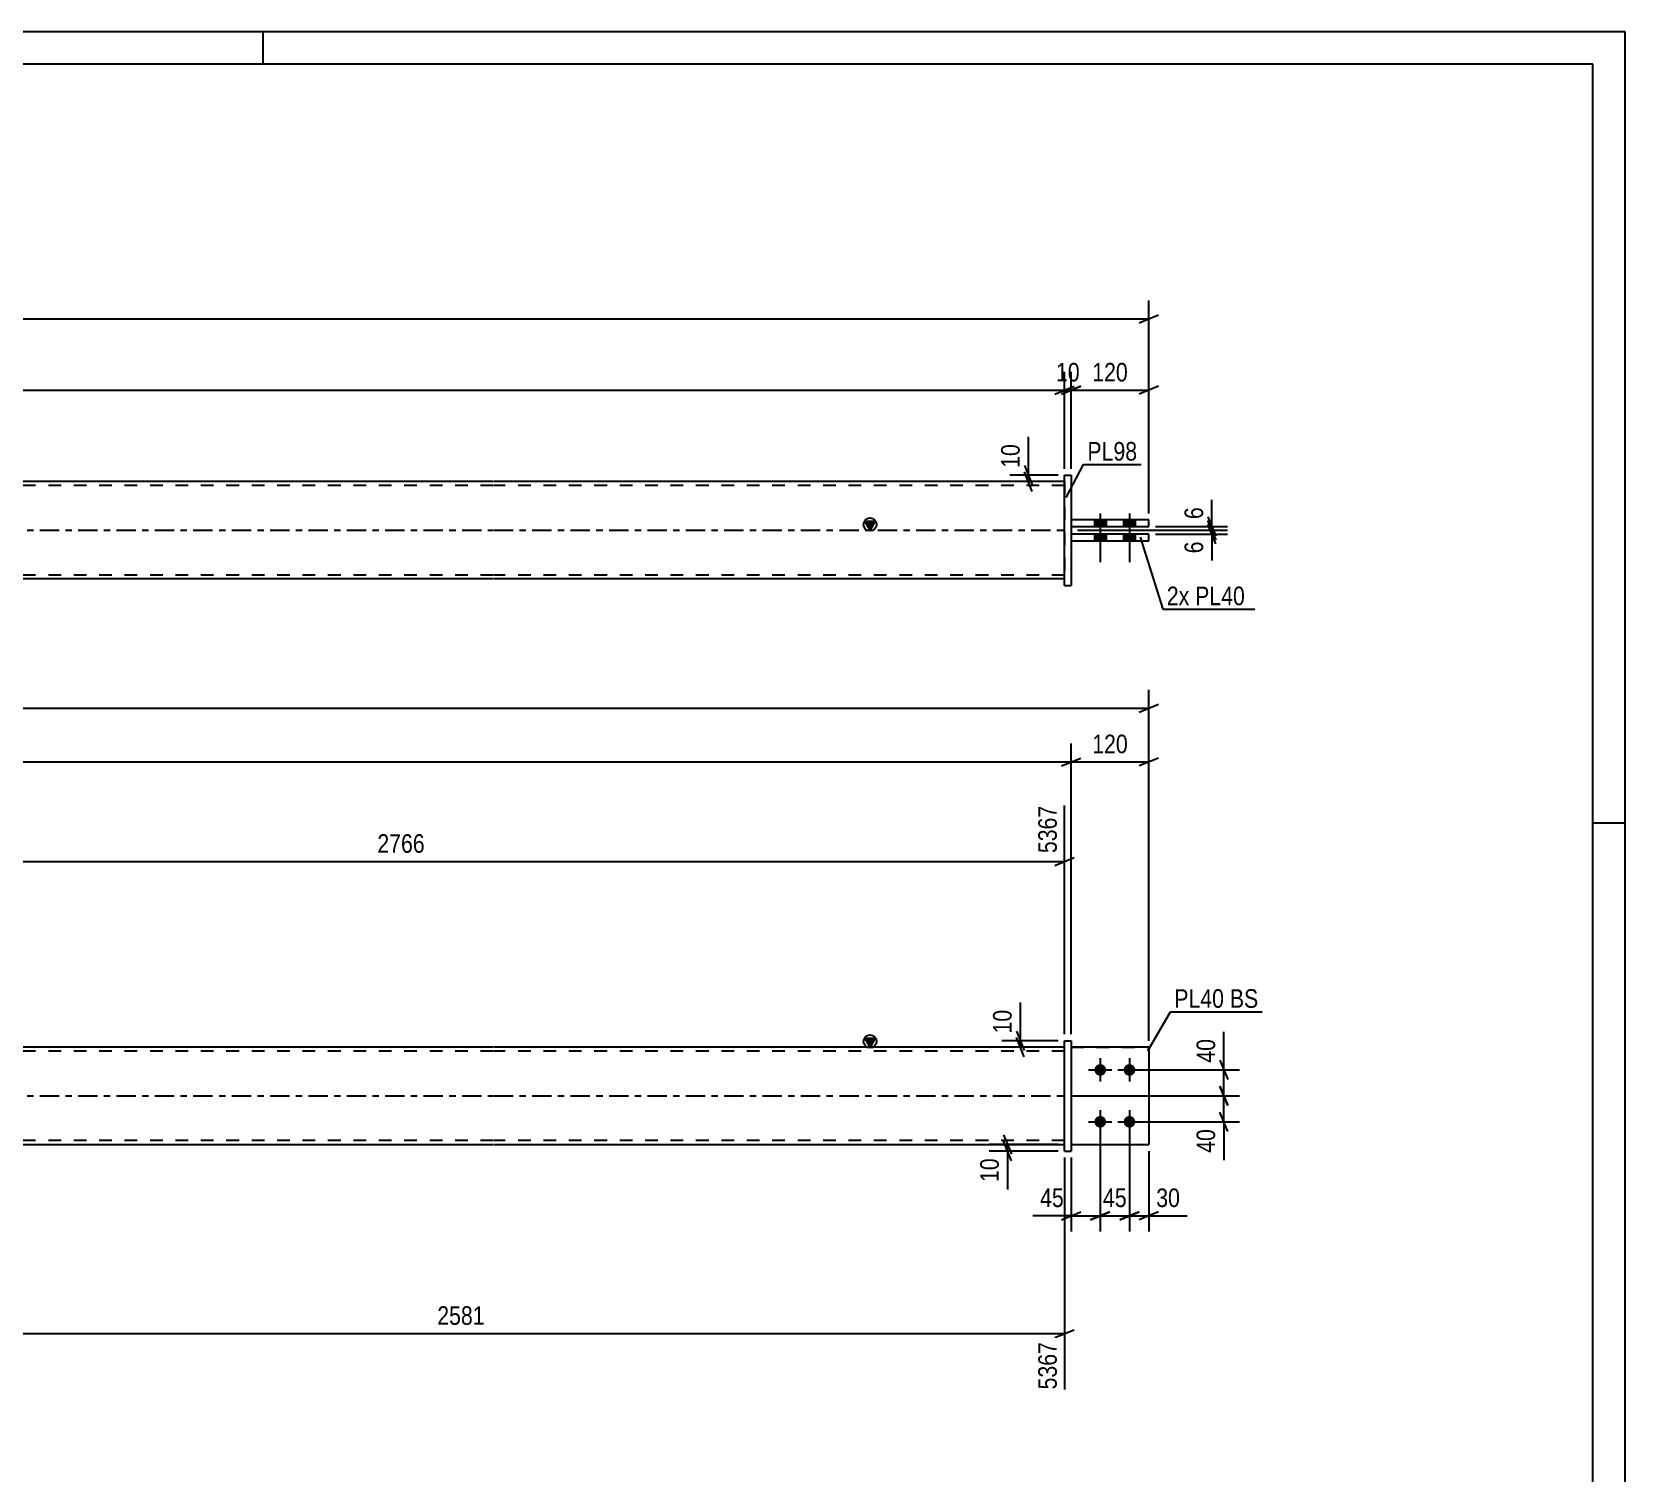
# Model space of a CAD drawing. Header units: millimetres. Extents: x 0 to 594, y 0 to 420.
# Drawn here: x 348.3 to 594, y 197.8 to 420 of the extents above; entities that cross this region are included whole.
import ezdxf

# ---------------------------------------------------------------- set-up
doc = ezdxf.new("R2010")
doc.units = ezdxf.units.MM
doc.linetypes.add('DXK_LINE_DOT2', pattern=[3.9198, 1.9599, -1.9599])
doc.linetypes.add('DXK_LINE_DOT3', pattern=[5.9187, 2.979, -0.9799, 0.9799, -0.9799])
doc.styles.add('Arial Narrow', font='ARIALN.TTF', dxfattribs={"height": 0.2})

# ---------------------------------------------------------------- blocks, each defined once
blk = doc.blocks.new('Unknown-580610656-1130')
at = {"color": 5, "linetype": 'Continuous'}
for p, q in [((594, 420), (0, 420)), ((384, 415), (384, 420)), ((594, 0), (594, 420)), ((589, 415), (5, 415)), ((589, 5), (589, 415)), ((594, 298), (589, 298))]:
    blk.add_line(p, q, dxfattribs=at)
blk = doc.blocks.new('Part-580610656-1695 - 1673')
at = {"color": 2, "linetype": 'Continuous'}
for p, q in [((520.57, 263.45), (508.57, 263.45)), ((520.57, 263.45), (520.57, 263.45)), ((520.57, 263.45), (520.57, 248.45)), ((508.57, 248.45), (520.57, 248.45))]:
    blk.add_line(p, q, dxfattribs=at)
at = {"color": 7, "linetype": 'DXK_LINE_DOT2'}
for p, q in [((508.57, 263.45), (520.57, 263.45)), ((508.57, 263.45), (508.57, 263.45)), ((508.57, 263.45), (508.57, 248.45)), ((508.57, 248.45), (520.57, 248.45))]:
    blk.add_line(p, q, dxfattribs=at)
blk = doc.blocks.new('Part-580610656-1700 - 1673')
at = {"linetype": 'Continuous'}
blk.add_hatch(color=2, dxfattribs=at).paths.add_polyline_path([(477.57, 263.45), (476.77, 264.85), (478.37, 264.85)])
at = {"color": 2, "linetype": 'Continuous'}
for p, q in [((419.47, 263.45), (177.91, 263.45)), ((507.57, 263.45), (419.57, 263.45)), ((477.57, 263.45), (476.77, 264.85)), ((476.77, 264.85), (478.37, 264.85)), ((478.37, 264.85), (477.57, 263.45)), ((177.91, 248.45), (419.47, 248.45)), ((419.57, 248.45), (507.57, 248.45))]:
    blk.add_line(p, q, dxfattribs=at)
at = {"color": 7, "linetype": 'DXK_LINE_DOT2'}
for p, q in [((507.57, 248.45), (507.57, 263.45)), ((419.47, 262.85), (177.91, 262.85)), ((507.57, 262.85), (419.57, 262.85)), ((419.47, 249.05), (177.91, 249.05)), ((507.57, 249.05), (419.57, 249.05))]:
    blk.add_line(p, q, dxfattribs=at)
at = {"color": 7, "linetype": 'DXK_LINE_DOT3'}
for p, q in [((177.91, 255.95), (419.47, 255.95)), ((419.57, 255.95), (507.57, 255.95))]:
    blk.add_line(p, q, dxfattribs=at)
at = {"color": 2, "linetype": 'Continuous'}
blk.add_circle((477.57, 264.35), 1, dxfattribs=at)
blk = doc.blocks.new('Part-580610656-1685 - 1673')
at = {"color": 2, "linetype": 'Continuous'}
for p, q in [((507.57, 264.45), (508.57, 264.45)), ((507.57, 247.45), (507.57, 264.45)), ((508.57, 264.45), (508.57, 247.45)), ((507.57, 247.45), (507.57, 247.45)), ((507.57, 247.45), (508.57, 247.45))]:
    blk.add_line(p, q, dxfattribs=at)
at = {"color": 7, "linetype": 'DXK_LINE_DOT2'}
for p, q in [((507.57, 264.45), (508.57, 264.45)), ((507.57, 247.45), (508.57, 247.45))]:
    blk.add_line(p, q, dxfattribs=at)
blk = doc.blocks.new('Part-580610656-1690 - 1673')
at = {"color": 7, "linetype": 'DXK_LINE_DOT2'}
for p, q in [((508.57, 263.45), (520.57, 263.45)), ((520.57, 263.45), (508.57, 263.45)), ((508.57, 263.45), (508.57, 263.45)), ((508.57, 263.45), (508.57, 248.45)), ((520.57, 263.45), (520.57, 263.45)), ((520.57, 263.45), (520.57, 248.45)), ((508.57, 248.45), (520.57, 248.45)), ((508.57, 248.45), (520.57, 248.45))]:
    blk.add_line(p, q, dxfattribs=at)
blk = doc.blocks.new('Bolt-580610656-1710 - 1673')
at = {"linetype": 'Continuous'}
for points in [[(513.07, 260.85), (513.26, 260.83), (513.44, 260.77), (513.6, 260.68), (513.74, 260.55), (513.85, 260.4), (513.93, 260.23), (513.97, 260.04), (513.97, 259.85), (513.93, 259.67), (513.85, 259.5), (513.74, 259.35), (513.6, 259.22), (513.44, 259.13), (513.26, 259.07), (513.07, 259.05), (512.89, 259.07), (512.71, 259.13), (512.54, 259.22), (512.4, 259.35), (512.29, 259.5), (512.22, 259.67), (512.18, 259.85), (512.18, 260.04), (512.22, 260.23), (512.29, 260.4), (512.4, 260.55), (512.54, 260.68), (512.71, 260.77), (512.89, 260.83)], [(517.57, 260.85), (517.76, 260.83), (517.94, 260.77), (518.1, 260.68), (518.24, 260.55), (518.35, 260.4), (518.43, 260.23), (518.47, 260.04), (518.47, 259.85), (518.43, 259.67), (518.35, 259.5), (518.24, 259.35), (518.1, 259.22), (517.94, 259.13), (517.76, 259.07), (517.57, 259.05), (517.39, 259.07), (517.21, 259.13), (517.04, 259.22), (516.9, 259.35), (516.79, 259.5), (516.72, 259.67), (516.68, 259.85), (516.68, 260.04), (516.72, 260.23), (516.79, 260.4), (516.9, 260.55), (517.04, 260.68), (517.21, 260.77), (517.39, 260.83)], [(513.07, 252.85), (513.26, 252.83), (513.44, 252.77), (513.6, 252.68), (513.74, 252.55), (513.85, 252.4), (513.93, 252.23), (513.97, 252.04), (513.97, 251.85), (513.93, 251.67), (513.85, 251.5), (513.74, 251.35), (513.6, 251.22), (513.44, 251.13), (513.26, 251.07), (513.07, 251.05), (512.89, 251.07), (512.71, 251.13), (512.54, 251.22), (512.4, 251.35), (512.29, 251.5), (512.22, 251.67), (512.18, 251.85), (512.18, 252.04), (512.22, 252.23), (512.29, 252.4), (512.4, 252.55), (512.54, 252.68), (512.71, 252.77), (512.89, 252.83)], [(517.57, 252.85), (517.76, 252.83), (517.94, 252.77), (518.1, 252.68), (518.24, 252.55), (518.35, 252.4), (518.43, 252.23), (518.47, 252.04), (518.47, 251.85), (518.43, 251.67), (518.35, 251.5), (518.24, 251.35), (518.1, 251.22), (517.94, 251.13), (517.76, 251.07), (517.57, 251.05), (517.39, 251.07), (517.21, 251.13), (517.04, 251.22), (516.9, 251.35), (516.79, 251.5), (516.72, 251.67), (516.68, 251.85), (516.68, 252.04), (516.72, 252.23), (516.79, 252.4), (516.9, 252.55), (517.04, 252.68), (517.21, 252.77), (517.39, 252.83)]]:
    blk.add_hatch(color=1, dxfattribs=at).paths.add_polyline_path(points)
at = {"color": 1, "linetype": 'Continuous'}
for p, q in [((513.07, 261.75), (513.07, 258.15)), ((517.57, 261.75), (517.57, 258.15)), ((511.27, 259.95), (514.87, 259.95)), ((515.77, 259.95), (519.37, 259.95)), ((513.07, 253.75), (513.07, 250.15)), ((517.57, 253.75), (517.57, 250.15)), ((511.27, 251.95), (514.87, 251.95)), ((515.77, 251.95), (519.37, 251.95))]:
    blk.add_line(p, q, dxfattribs=at)
blk = doc.blocks.new('Bolt-580610656-1371 - 1367')
at = {"linetype": 'Continuous'}
for points in [[(513.97, 344.75), (512.17, 344.75), (512.17, 343.75), (513.97, 343.75)], [(513.97, 344.75), (512.17, 344.75), (512.17, 343.75), (513.97, 343.75)], [(518.47, 344.75), (516.67, 344.75), (516.67, 343.75), (518.47, 343.75)], [(518.47, 344.75), (516.67, 344.75), (516.67, 343.75), (518.47, 343.75)], [(513.97, 342.55), (512.17, 342.55), (512.17, 341.55), (513.97, 341.55)], [(513.97, 342.55), (512.17, 342.55), (512.17, 341.55), (513.97, 341.55)], [(518.47, 342.55), (516.67, 342.55), (516.67, 341.55), (518.47, 341.55)], [(518.47, 342.55), (516.67, 342.55), (516.67, 341.55), (518.47, 341.55)]]:
    blk.add_hatch(color=1, dxfattribs=at).paths.add_polyline_path(points)
at = {"color": 1, "linetype": 'Continuous'}
for p, q in [((512.17, 344.75), (512.17, 343.75)), ((512.17, 344.75), (512.17, 343.75)), ((513.07, 345.75), (513.07, 338.25)), ((513.07, 345.75), (513.07, 338.25)), ((513.97, 344.75), (513.97, 343.75)), ((513.97, 344.75), (513.97, 343.75)), ((516.67, 344.75), (516.67, 343.75)), ((516.67, 344.75), (516.67, 343.75)), ((517.57, 345.75), (517.57, 338.25)), ((517.57, 345.75), (517.57, 338.25)), ((518.47, 344.75), (518.47, 343.75)), ((518.47, 344.75), (518.47, 343.75)), ((512.17, 342.55), (512.17, 341.55)), ((512.17, 342.55), (512.17, 341.55)), ((513.97, 342.55), (513.97, 341.55)), ((513.97, 342.55), (513.97, 341.55)), ((516.67, 342.55), (516.67, 341.55)), ((516.67, 342.55), (516.67, 341.55)), ((518.47, 342.55), (518.47, 341.55)), ((518.47, 342.55), (518.47, 341.55))]:
    blk.add_line(p, q, dxfattribs=at)
blk = doc.blocks.new('Part-580610656-1456 - 1367')
at = {"linetype": 'Continuous'}
blk.add_hatch(color=2, dxfattribs=at).paths.add_polyline_path([(477.57, 343.15), (476.77, 344.55), (478.37, 344.55)])
at = {"color": 2, "linetype": 'Continuous'}
for p, q in [((419.47, 350.65), (177.91, 350.65)), ((507.57, 350.65), (419.57, 350.65)), ((477.57, 343.15), (476.77, 344.55)), ((476.77, 344.55), (478.37, 344.55)), ((478.37, 344.55), (477.57, 343.15)), ((419.47, 335.65), (177.91, 335.65)), ((507.57, 335.65), (419.57, 335.65))]:
    blk.add_line(p, q, dxfattribs=at)
at = {"color": 7, "linetype": 'DXK_LINE_DOT2'}
for p, q in [((419.47, 350.05), (177.91, 350.05)), ((507.57, 350.05), (419.57, 350.05)), ((507.57, 350.65), (507.57, 335.65)), ((419.47, 336.25), (177.91, 336.25)), ((507.57, 336.25), (419.57, 336.25))]:
    blk.add_line(p, q, dxfattribs=at)
at = {"color": 7, "linetype": 'DXK_LINE_DOT3'}
for p, q in [((177.91, 343.15), (419.47, 343.15)), ((419.57, 343.15), (507.57, 343.15))]:
    blk.add_line(p, q, dxfattribs=at)
at = {"color": 2, "linetype": 'Continuous'}
blk.add_circle((477.57, 344.05), 1, dxfattribs=at)
blk = doc.blocks.new('Part-580610656-1461 - 1367')
at = {"color": 2, "linetype": 'Continuous'}
for p, q in [((520.57, 342.55), (508.57, 342.55)), ((508.57, 341.55), (520.57, 341.55)), ((520.57, 341.55), (520.57, 342.55))]:
    blk.add_line(p, q, dxfattribs=at)
at = {"color": 7, "linetype": 'DXK_LINE_DOT2'}
for p, q in [((508.57, 342.55), (508.57, 341.55)), ((520.57, 342.55), (508.57, 342.55)), ((508.57, 341.55), (520.57, 341.55))]:
    blk.add_line(p, q, dxfattribs=at)
blk = doc.blocks.new('Part-580610656-1433 - 1367')
at = {"color": 2, "linetype": 'Continuous'}
for p, q in [((507.57, 351.65), (507.57, 351.65)), ((507.57, 334.65), (507.57, 351.65)), ((507.57, 351.65), (508.57, 351.65)), ((508.57, 351.65), (508.57, 351.65)), ((508.57, 351.65), (508.57, 334.65)), ((507.57, 334.65), (508.57, 334.65)), ((507.57, 334.65), (507.57, 334.65)), ((508.57, 334.65), (508.57, 334.65))]:
    blk.add_line(p, q, dxfattribs=at)
at = {"color": 7, "linetype": 'DXK_LINE_DOT2'}
for p, q in [((507.57, 351.65), (508.57, 351.65)), ((507.57, 334.65), (508.57, 334.65)), ((508.57, 334.65), (508.57, 334.65))]:
    blk.add_line(p, q, dxfattribs=at)
blk = doc.blocks.new('Part-580610656-1466 - 1367')
at = {"color": 2, "linetype": 'Continuous'}
for p, q in [((520.57, 344.75), (508.57, 344.75)), ((520.57, 343.75), (520.57, 344.75)), ((508.57, 343.75), (520.57, 343.75))]:
    blk.add_line(p, q, dxfattribs=at)
at = {"color": 7, "linetype": 'DXK_LINE_DOT2'}
for p, q in [((508.57, 344.75), (508.57, 343.75)), ((520.57, 344.75), (508.57, 344.75)), ((508.57, 343.75), (520.57, 343.75))]:
    blk.add_line(p, q, dxfattribs=at)
blk = doc.blocks.new('StraightDimension-580610656-1936 - 1673')
at = {"color": 7, "linetype": 'Continuous'}
for p, q in [((506.57, 248.45), (495.92, 248.45)), ((498.17, 249.95), (499.37, 246.95)), ((499.37, 245.95), (498.17, 248.95)), ((498.77, 247.45), (498.77, 248.45)), ((506.57, 247.45), (495.92, 247.45))]:
    blk.add_line(p, q, dxfattribs=at)
at = {"color": 0}
blk.add_wipeout([(498.02, 246.92), (493.82, 246.92), (493.82, 242.07), (498.02, 242.07)], dxfattribs=at)
at = {"color": 7, "linetype": 'Continuous'}
blk.add_line((498.77, 247.45), (498.77, 241.54), dxfattribs=at)
blk.add_line((498.77, 247.45), (498.77, 241.54), dxfattribs=at)
at = {"color": 3, "style": 'Arial Narrow'}
blk.add_text('10', height=2.863, rotation=90.0002, dxfattribs=at).set_placement((497.42, 242.67))
blk = doc.blocks.new('StraightDimension-580610656-1955 - 1673')
at = {"color": 7, "linetype": 'Continuous'}
for p, q in [((513.07, 250.95), (513.07, 235.06)), ((517.57, 250.95), (517.57, 235.06)), ((511.57, 236.86), (514.57, 238.06)), ((513.07, 237.46), (517.57, 237.46)), ((519.07, 238.06), (516.07, 236.86))]:
    blk.add_line(p, q, dxfattribs=at)
at = {"color": 0}
blk.add_wipeout([(517.75, 238.21), (517.75, 242.41), (512.89, 242.41), (512.89, 238.21)], dxfattribs=at)
at = {"color": 3, "style": 'Arial Narrow'}
blk.add_text('45', height=2.863, dxfattribs=at).set_placement((513.49, 238.81))
blk = doc.blocks.new('StraightDimension-580610656-2017 - 1673')
at = {"color": 7, "linetype": 'Continuous'}
for p, q in [((508.57, 255.95), (534.53, 255.95)), ((531.53, 257.45), (532.73, 254.45)), ((532.13, 251.95), (532.13, 255.95)), ((532.73, 250.45), (531.53, 253.45)), ((518.57, 251.95), (534.53, 251.95))]:
    blk.add_line(p, q, dxfattribs=at)
at = {"color": 0}
blk.add_wipeout([(531.38, 251.42), (527.18, 251.42), (527.18, 246.57), (531.38, 246.57)], dxfattribs=at)
at = {"color": 7, "linetype": 'Continuous'}
blk.add_line((532.13, 251.95), (532.13, 246.04), dxfattribs=at)
blk.add_line((532.13, 251.95), (532.13, 246.04), dxfattribs=at)
at = {"color": 3, "style": 'Arial Narrow'}
blk.add_text('40', height=2.863, rotation=90.0002, dxfattribs=at).set_placement((530.78, 247.17))
blk = doc.blocks.new('StraightDimension-580610656-2031 - 1673')
at = {"color": 7, "linetype": 'Continuous'}
for p, q in [((500.15, 265.95), (501.35, 262.95)), ((506.57, 264.45), (497.9, 264.45)), ((506.57, 263.45), (497.9, 263.45)), ((501.35, 261.95), (500.15, 264.95)), ((500.75, 263.45), (500.75, 264.45))]:
    blk.add_line(p, q, dxfattribs=at)
at = {"color": 0}
blk.add_wipeout([(500, 269.83), (495.8, 269.83), (495.8, 264.97), (500, 264.97)], dxfattribs=at)
at = {"color": 7, "linetype": 'Continuous'}
blk.add_line((500.75, 264.45), (500.75, 270.35), dxfattribs=at)
blk.add_line((500.75, 264.45), (500.75, 270.35), dxfattribs=at)
at = {"color": 3, "style": 'Arial Narrow'}
blk.add_text('10', height=2.863, rotation=90.0002, dxfattribs=at).set_placement((499.4, 265.57))
blk = doc.blocks.new('StraightDimension-580610656-1760 - 1673')
at = {"color": 7, "linetype": 'Continuous'}
for p, q in [((302.94, 264.45), (302.94, 300.7)), ((507.57, 265.45), (507.57, 300.7)), ((304.44, 292.68), (301.44, 291.48)), ((506.07, 291.48), (509.07, 292.68)), ((302.94, 292.08), (507.57, 292.08))]:
    blk.add_line(p, q, dxfattribs=at)
at = {"color": 0, "linetype": 'Continuous'}
blk.add_wipeout([(506.97, 301.3), (502.77, 301.3), (502.77, 292.78), (506.97, 292.78)], dxfattribs=at)
at = {"color": 0}
blk.add_wipeout([(409.51, 292.83), (409.51, 297.03), (401, 297.03), (401, 292.83)], dxfattribs=at)
at = {"color": 3, "linetype": 'Continuous', "style": 'Arial Narrow'}
blk.add_text('5367', height=2.863, rotation=90.0002, dxfattribs=at).set_placement((506.37, 293.38))
at = {"color": 3, "style": 'Arial Narrow'}
blk.add_text('2766', height=2.863, dxfattribs=at).set_placement((401.6, 293.43))
blk = doc.blocks.new('StraightDimension-580610656-2050 - 1673')
at = {"color": 7, "linetype": 'Continuous'}
for p, q in [((508.57, 265.45), (508.57, 310.28)), ((88.81, 307.43), (508.57, 307.43)), ((507.07, 306.83), (510.07, 308.03))]:
    blk.add_line(p, q, dxfattribs=at)
blk = doc.blocks.new('StraightDimension-580610656-1965 - 1673')
at = {"color": 7, "linetype": 'Continuous'}
for p, q in [((517.57, 250.95), (517.57, 235.06)), ((520.57, 247.45), (520.57, 235.06)), ((516.07, 236.86), (519.07, 238.06)), ((517.57, 237.46), (520.57, 237.46)), ((522.07, 238.06), (519.07, 236.86))]:
    blk.add_line(p, q, dxfattribs=at)
at = {"color": 0}
blk.add_wipeout([(525.95, 238.21), (525.95, 242.41), (521.1, 242.41), (521.1, 238.21)], dxfattribs=at)
at = {"color": 7, "linetype": 'Continuous'}
blk.add_line((520.57, 237.46), (526.48, 237.46), dxfattribs=at)
blk.add_line((520.57, 237.46), (526.48, 237.46), dxfattribs=at)
at = {"color": 3, "style": 'Arial Narrow'}
blk.add_text('30', height=2.863, dxfattribs=at).set_placement((521.7, 238.81))
blk = doc.blocks.new('StraightDimension-580610656-2040 - 1673')
at = {"color": 7, "linetype": 'Continuous'}
for p, q in [((508.57, 265.45), (508.57, 310.28)), ((520.57, 264.45), (520.57, 310.28)), ((507.07, 306.83), (510.07, 308.03)), ((508.57, 307.43), (520.57, 307.43)), ((522.07, 308.03), (519.07, 306.83))]:
    blk.add_line(p, q, dxfattribs=at)
at = {"color": 0}
blk.add_wipeout([(517.91, 308.18), (517.91, 312.38), (511.23, 312.38), (511.23, 308.18)], dxfattribs=at)
at = {"color": 3, "style": 'Arial Narrow'}
blk.add_text('120', height=2.863, dxfattribs=at).set_placement((511.83, 308.78))
blk = doc.blocks.new('StraightDimension-580610656-1945 - 1673')
at = {"color": 7, "linetype": 'Continuous'}
for p, q in [((513.07, 250.95), (513.07, 235.06)), ((508.57, 246.45), (508.57, 235.06)), ((507.07, 236.86), (510.07, 238.06)), ((508.57, 237.46), (513.07, 237.46)), ((514.57, 238.06), (511.57, 236.86))]:
    blk.add_line(p, q, dxfattribs=at)
at = {"color": 0}
blk.add_wipeout([(508.05, 238.21), (508.05, 242.41), (503.19, 242.41), (503.19, 238.21)], dxfattribs=at)
at = {"color": 7, "linetype": 'Continuous'}
blk.add_line((508.57, 237.46), (502.67, 237.46), dxfattribs=at)
blk.add_line((508.57, 237.46), (502.67, 237.46), dxfattribs=at)
at = {"color": 3, "style": 'Arial Narrow'}
blk.add_text('45', height=2.863, dxfattribs=at).set_placement((503.79, 238.81))
blk = doc.blocks.new('StraightDimension-580610656-1746 - 1673')
at = {"color": 7, "linetype": 'Continuous'}
for p, q in [((520.57, 264.45), (520.57, 318.57)), ((76.81, 315.72), (520.57, 315.72)), ((519.07, 315.12), (522.07, 316.32))]:
    blk.add_line(p, q, dxfattribs=at)
blk = doc.blocks.new('StraightDimension-580610656-1838 - 1673')
at = {"color": 7, "linetype": 'Continuous'}
for p, q in [((321.42, 247.45), (321.42, 201.99)), ((507.57, 246.45), (507.57, 210.69)), ((322.92, 219.9), (319.92, 218.7)), ((321.42, 219.3), (507.57, 219.3)), ((506.07, 218.7), (509.07, 219.9))]:
    blk.add_line(p, q, dxfattribs=at)
at = {"color": 0}
blk.add_wipeout([(418.75, 220.05), (418.75, 224.25), (410.24, 224.25), (410.24, 220.05)], dxfattribs=at)
at = {"color": 0, "linetype": 'Continuous'}
blk.add_wipeout([(506.97, 218.6), (502.77, 218.6), (502.77, 210.08), (506.97, 210.08)], dxfattribs=at)
at = {"color": 3, "style": 'Arial Narrow'}
blk.add_text('2581', height=2.863, dxfattribs=at).set_placement((410.84, 220.65))
at = {"color": 3, "linetype": 'Continuous', "style": 'Arial Narrow'}
blk.add_text('5367', height=2.863, rotation=90.0002, dxfattribs=at).set_placement((506.37, 210.69))
blk = doc.blocks.new('StraightDimension-580610656-2004 - 1673')
at = {"color": 7, "linetype": 'Continuous'}
for p, q in [((531.53, 261.45), (532.73, 258.45)), ((518.57, 259.95), (534.53, 259.95)), ((532.13, 255.95), (532.13, 259.95)), ((508.57, 255.95), (534.53, 255.95)), ((532.73, 254.45), (531.53, 257.45))]:
    blk.add_line(p, q, dxfattribs=at)
at = {"color": 0}
blk.add_wipeout([(531.38, 265.33), (527.18, 265.33), (527.18, 260.47), (531.38, 260.47)], dxfattribs=at)
at = {"color": 7, "linetype": 'Continuous'}
blk.add_line((532.13, 259.95), (532.13, 265.85), dxfattribs=at)
blk.add_line((532.13, 259.95), (532.13, 265.85), dxfattribs=at)
at = {"color": 3, "style": 'Arial Narrow'}
blk.add_text('40', height=2.863, rotation=90.0002, dxfattribs=at).set_placement((530.78, 261.07))
blk = doc.blocks.new('StraightDimension-580610656-1586 - 1367')
at = {"color": 7, "linetype": 'Continuous'}
for p, q in [((507.57, 352.65), (507.57, 367.6)), ((508.57, 352.65), (508.57, 367.6)), ((506.07, 364.15), (509.07, 365.35)), ((510.07, 365.35), (507.07, 364.15)), ((507.57, 364.75), (508.57, 364.75))]:
    blk.add_line(p, q, dxfattribs=at)
at = {"color": 0}
blk.add_wipeout([(510.5, 365.5), (510.5, 369.7), (505.64, 369.7), (505.64, 365.5)], dxfattribs=at)
at = {"color": 3, "style": 'Arial Narrow'}
blk.add_text('10', height=2.863, dxfattribs=at).set_placement((506.24, 366.1))
blk = doc.blocks.new('StraightDimension-580610656-1607 - 1367')
at = {"color": 7, "linetype": 'Continuous'}
for p, q in [((506.57, 351.65), (499.14, 351.65)), ((501.39, 353.15), (502.59, 350.15)), ((502.59, 349.15), (501.39, 352.15)), ((501.99, 350.65), (501.99, 351.65)), ((506.57, 350.65), (499.14, 350.65))]:
    blk.add_line(p, q, dxfattribs=at)
at = {"color": 0}
blk.add_wipeout([(501.24, 357.04), (497.04, 357.04), (497.04, 352.18), (501.24, 352.18)], dxfattribs=at)
at = {"color": 7, "linetype": 'Continuous'}
blk.add_line((501.99, 351.65), (501.99, 357.56), dxfattribs=at)
blk.add_line((501.99, 351.65), (501.99, 357.56), dxfattribs=at)
at = {"color": 3, "style": 'Arial Narrow'}
blk.add_text('10', height=2.863, rotation=90.0002, dxfattribs=at).set_placement((500.64, 352.78))
blk = doc.blocks.new('StraightDimension-580610656-1545 - 1367')
at = {"color": 7, "linetype": 'Continuous'}
for p, q in [((520.57, 345.75), (520.57, 378.6)), ((519.07, 375.15), (522.07, 376.35)), ((76.81, 375.75), (520.57, 375.75))]:
    blk.add_line(p, q, dxfattribs=at)
blk = doc.blocks.new('StraightDimension-580610656-1576 - 1367')
at = {"color": 7, "linetype": 'Continuous'}
for p, q in [((507.57, 352.65), (507.57, 367.6)), ((89.81, 364.75), (507.57, 364.75)), ((506.07, 364.15), (509.07, 365.35))]:
    blk.add_line(p, q, dxfattribs=at)
blk = doc.blocks.new('StraightDimension-580610656-1596 - 1367')
at = {"color": 7, "linetype": 'Continuous'}
for p, q in [((508.57, 352.65), (508.57, 367.6)), ((520.57, 345.75), (520.57, 367.6)), ((507.07, 364.15), (510.07, 365.35)), ((508.57, 364.75), (520.57, 364.75)), ((522.07, 365.35), (519.07, 364.15))]:
    blk.add_line(p, q, dxfattribs=at)
at = {"color": 0}
blk.add_wipeout([(517.91, 365.5), (517.91, 369.7), (511.23, 369.7), (511.23, 365.5)], dxfattribs=at)
at = {"color": 3, "style": 'Arial Narrow'}
blk.add_text('120', height=2.863, dxfattribs=at).set_placement((511.83, 366.1))
blk = doc.blocks.new('StraightDimension-580610656-1618 - 1367')
at = {"color": 7, "linetype": 'Continuous'}
for p, q in [((529.67, 344.65), (530.87, 341.65)), ((530.87, 341.05), (529.67, 344.05)), ((509.57, 343.15), (532.67, 343.15)), ((521.57, 342.55), (532.67, 342.55)), ((530.27, 342.55), (530.27, 343.15))]:
    blk.add_line(p, q, dxfattribs=at)
at = {"color": 0}
blk.add_wipeout([(529.52, 342.03), (525.32, 342.03), (525.32, 339), (529.52, 339)], dxfattribs=at)
at = {"color": 7, "linetype": 'Continuous'}
blk.add_line((530.27, 342.55), (530.27, 338.48), dxfattribs=at)
blk.add_line((530.27, 342.55), (530.27, 338.48), dxfattribs=at)
at = {"color": 3, "style": 'Arial Narrow'}
blk.add_text('6', height=2.86, rotation=90.0002, dxfattribs=at).set_placement((528.92, 339.6))
blk = doc.blocks.new('StraightDimension-580610656-1627 - 1367')
at = {"color": 7, "linetype": 'Continuous'}
for p, q in [((529.67, 345.25), (530.87, 342.25)), ((530.87, 341.65), (529.67, 344.65)), ((509.57, 343.15), (532.67, 343.15)), ((521.57, 343.75), (532.67, 343.75)), ((530.27, 343.15), (530.27, 343.75))]:
    blk.add_line(p, q, dxfattribs=at)
at = {"color": 0}
blk.add_wipeout([(529.52, 347.31), (525.32, 347.31), (525.32, 344.28), (529.52, 344.28)], dxfattribs=at)
at = {"color": 7, "linetype": 'Continuous'}
blk.add_line((530.27, 343.75), (530.27, 347.83), dxfattribs=at)
blk.add_line((530.27, 343.75), (530.27, 347.83), dxfattribs=at)
at = {"color": 3, "style": 'Arial Narrow'}
blk.add_text('6', height=2.86, rotation=90.0002, dxfattribs=at).set_placement((528.92, 344.88))
blk = doc.blocks.new('MarkSet-580610656-2083 - 1673')
at = {"color": 0}
blk.add_wipeout([(532.15, 269.53), (532.15, 272.53), (524.48, 272.53), (524.48, 269.53)], dxfattribs=at)
blk.add_wipeout([(532.15, 269.53), (532.15, 272.53), (524.48, 272.53), (524.48, 269.53)], dxfattribs=at)
at = {"color": 30, "linetype": 'Continuous'}
blk.add_line((520.38, 262.87), (523.88, 268.93), dxfattribs=at)
at = {"color": 0}
blk.add_wipeout([(537.43, 269.53), (537.43, 272.53), (533.05, 272.53), (533.05, 269.53)], dxfattribs=at)
blk.add_wipeout([(537.43, 269.53), (537.43, 272.53), (533.05, 272.53), (533.05, 269.53)], dxfattribs=at)
at = {"color": 30, "linetype": 'Continuous'}
blk.add_line((523.88, 268.93), (538.03, 268.93), dxfattribs=at)
at = {"color": 3, "style": 'Arial Narrow'}
for s, p in [('PL40', (524.48, 269.53)), ('BS', (533.05, 269.53))]:
    blk.add_text(s, height=2.863, dxfattribs=at).set_placement(p)
blk = doc.blocks.new('MarkSet-580610656-1658 - 1367')
at = {"color": 0}
blk.add_wipeout([(526.8, 331.6), (526.8, 334.6), (523.33, 334.6), (523.33, 331.6)], dxfattribs=at)
blk.add_wipeout([(526.8, 331.6), (526.8, 334.6), (523.33, 334.6), (523.33, 331.6)], dxfattribs=at)
at = {"color": 30, "linetype": 'Continuous'}
blk.add_line((519.23, 342.07), (522.73, 331), dxfattribs=at)
at = {"color": 0}
blk.add_wipeout([(535.38, 331.6), (535.38, 334.6), (527.7, 334.6), (527.7, 331.6)], dxfattribs=at)
blk.add_wipeout([(535.38, 331.6), (535.38, 334.6), (527.7, 334.6), (527.7, 331.6)], dxfattribs=at)
at = {"color": 30, "linetype": 'Continuous'}
blk.add_line((522.73, 331), (536.88, 331), dxfattribs=at)
at = {"color": 3, "style": 'Arial Narrow'}
for s, p in [('2x', (523.33, 331.6)), ('PL40', (527.7, 331.6))]:
    blk.add_text(s, height=2.863, dxfattribs=at).set_placement(p)
blk = doc.blocks.new('Mark-580610656-1429 - 1367')
at = {"color": 0}
blk.add_wipeout([(518.77, 353.9), (518.77, 356.9), (511.09, 356.9), (511.09, 353.9)], dxfattribs=at)
blk.add_wipeout([(518.77, 353.9), (518.77, 356.9), (511.09, 356.9), (511.09, 353.9)], dxfattribs=at)
at = {"color": 30, "linetype": 'Continuous'}
for p, q in [((507.8, 348.23), (510.49, 353.3)), ((510.49, 353.3), (519.37, 353.3))]:
    blk.add_line(p, q, dxfattribs=at)
at = {"color": 3, "style": 'Arial Narrow'}
blk.add_text('PL98', height=2.863, dxfattribs=at).set_placement((511.09, 353.9))

msp = doc.modelspace()

# ---------------------------------------------------------------- block references
for name in ['Unknown-580610656-1130', 'Part-580610656-1433 - 1367', 'Part-580610656-1456 - 1367', 'Part-580610656-1466 - 1367', 'Bolt-580610656-1371 - 1367', 'Part-580610656-1461 - 1367', 'Part-580610656-1700 - 1673', 'Part-580610656-1685 - 1673', 'Part-580610656-1695 - 1673', 'Part-580610656-1690 - 1673', 'Bolt-580610656-1710 - 1673']:
    msp.add_blockref(name, (0, 0))

# ---------------------------------------------------------------- next in the draw order: block references
for name in ['StraightDimension-580610656-1586 - 1367', 'StraightDimension-580610656-2031 - 1673', 'StraightDimension-580610656-1955 - 1673', 'StraightDimension-580610656-1936 - 1673']:
    msp.add_blockref(name, (0, 0))

# ---------------------------------------------------------------- next in the draw order: block references
for name in ['StraightDimension-580610656-1607 - 1367', 'StraightDimension-580610656-1760 - 1673', 'StraightDimension-580610656-2017 - 1673']:
    msp.add_blockref(name, (0, 0))

# ---------------------------------------------------------------- next in the draw order: block references
for name in ['StraightDimension-580610656-1545 - 1367', 'StraightDimension-580610656-2050 - 1673', 'StraightDimension-580610656-1945 - 1673', 'StraightDimension-580610656-1965 - 1673']:
    msp.add_blockref(name, (0, 0))

# ---------------------------------------------------------------- next in the draw order: block references
for name in ['StraightDimension-580610656-1576 - 1367', 'StraightDimension-580610656-2040 - 1673', 'StraightDimension-580610656-1838 - 1673']:
    msp.add_blockref(name, (0, 0))

# ---------------------------------------------------------------- next in the draw order: block references
for name in ['StraightDimension-580610656-1596 - 1367', 'StraightDimension-580610656-1746 - 1673']:
    msp.add_blockref(name, (0, 0))

# ---------------------------------------------------------------- next in the draw order: block references
for name in ['StraightDimension-580610656-1618 - 1367', 'StraightDimension-580610656-2004 - 1673']:
    msp.add_blockref(name, (0, 0))

# ---------------------------------------------------------------- next in the draw order: block references
for name in ['StraightDimension-580610656-1627 - 1367', 'MarkSet-580610656-2083 - 1673']:
    msp.add_blockref(name, (0, 0))

# ---------------------------------------------------------------- next in the draw order: block references
for name in ['Mark-580610656-1429 - 1367', 'MarkSet-580610656-1658 - 1367']:
    msp.add_blockref(name, (0, 0))

doc.saveas('drawing.dxf')
